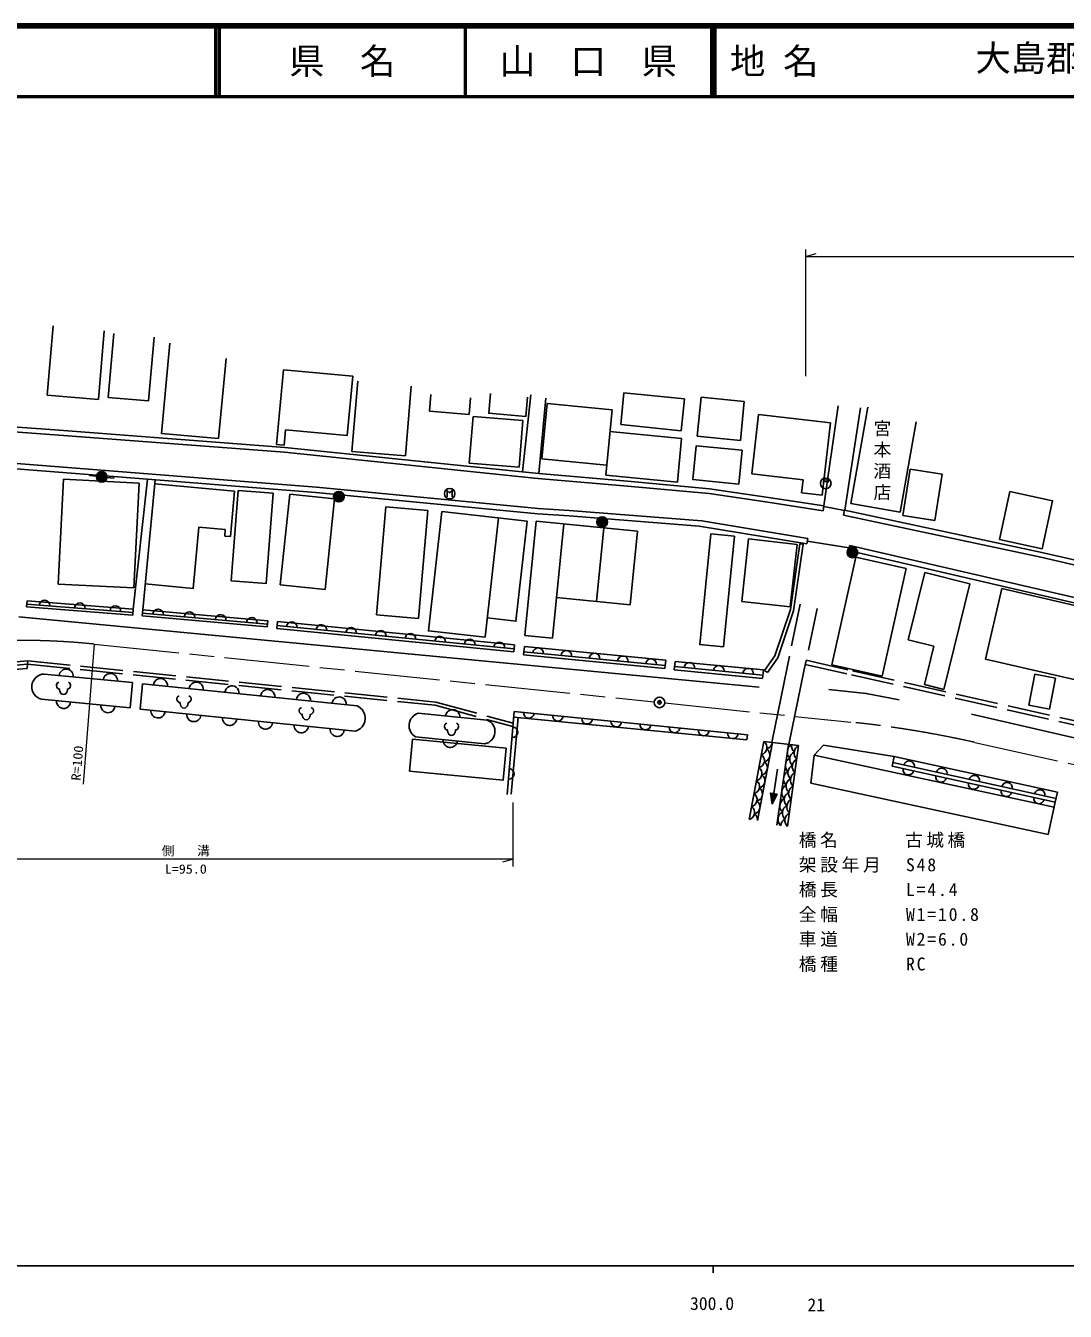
# Model space of a CAD drawing. Units: millimetres, scale not verified. Extents: x 40000 to 680000, y 20000 to 380000.
# Drawn here: x 270951 to 417714, y 198564 to 380000 of the extents above; entities that cross this region are included whole.
import ezdxf
from ezdxf.enums import TextEntityAlignment as Align

# ---------------------------------------------------------------- set-up
doc = ezdxf.new("R2010")
doc.units = ezdxf.units.MM
doc.header["$LTSCALE"] = 1000
doc.header["$PDMODE"] = 32
doc.header["$PDSIZE"] = 500
doc.linetypes.add('CHAIN', pattern=[18.5, 12, -1.5, 3.5, -1.5])
doc.linetypes.add('DASHED', pattern=[7.5, 6, -1.5])
for name, color, linetype, lineweight in [('M-BGD', 7, 'Continuous', 25), ('M-BGD-EXST', 7, 'Continuous', 25), ('M-BMK', 2, 'CHAIN', 13), ('M-BMK-SRVR', 3, 'Continuous', 25), ('M-STR-HTXT', 7, 'Continuous', 13), ('M-STR-STR1', 1, 'Continuous', 25), ('M-TTL', 2, 'Continuous', 140), ('M-TTL-BAND', 7, 'Continuous', 25), ('M-TTL-LINE', 7, 'Continuous', 50)]:
    doc.layers.add(name, color=color, linetype=linetype, lineweight=lineweight)
doc.layers.add('M-BMK-HTXT', color=7, linetype='Continuous')
doc.layers.add('M-TTL-TXT', color=7, linetype='Continuous')
doc.styles.add('@ＭＳ ゴシック', font='')
doc.styles.add('ＭＳ ゴシック', font='')
doc.styles.get('@ＭＳ ゴシック').set_extended_font_data('@MS Gothic')
doc.styles.get('ＭＳ ゴシック').set_extended_font_data('MS Gothic')

msp = doc.modelspace()

# ---------------------------------------------------------------- linework, layer by layer
at = {"layer": 'M-BGD'}
for p, q in [((274805, 337623), (274001, 327857)), ((281234, 327262), (282031, 336950)), ((283412, 336573), (282611, 327552)), ((291306, 335184), (290107, 322465)), ((298172, 321720), (299236, 333011)), ((306359, 320894), (307353, 331449)), ((307353, 331449), (317112, 330529)), ((316324, 322165), (317112, 330529)), ((317821, 329818), (317011, 319930)), ((325359, 329108), (324557, 319312)), ((281234, 327262), (274001, 327857)), ((327966, 325584), (328156, 327940)), ((333551, 325135), (333741, 327503)), ((341097, 317016), (342257, 327918)), ((343404, 316781), (344364, 327412)), ((343822, 318859), (344583, 326659)), ((344583, 326659), (353728, 325767)), ((354953, 323709), (355412, 328203)), ((363966, 327328), (355412, 328203)), ((363966, 327328), (363507, 322835)), ((366298, 327577), (365759, 322050)), ((366298, 327577), (372390, 326983)), ((372390, 326983), (371851, 321456)), ((333551, 325135), (327966, 325584)), ((334110, 324838), (333579, 318271)), ((334110, 324838), (341151, 324269)), ((352829, 316554), (353728, 325767)), ((373452, 316749), (374425, 325145)), ((374425, 325145), (384579, 323969)), ((383625, 312221), (385638, 326337)), ((386567, 311606), (388784, 326063)), ((389824, 326145), (387441, 312580)), ((307627, 322985), (307420, 320794)), ((307627, 322985), (316324, 322165)), ((341151, 324269), (340620, 317702)), ((363507, 322835), (354953, 323709)), ((384579, 323969), (383393, 313735)), ((394400, 311358), (396638, 324101)), ((290107, 322465), (298172, 321720)), ((353433, 322743), (363551, 321756)), ((365759, 322050), (371851, 321456)), ((306359, 320894), (307420, 320794)), ((317011, 319930), (324557, 319312)), ((365153, 315947), (365619, 320714)), ((365619, 320714), (372088, 320083)), ((372088, 320083), (371623, 315315)), ((333579, 318271), (340620, 317702)), ((352967, 317967), (343822, 318859)), ((276297, 315989), (275544, 301202)), ((276297, 315989), (286971, 315445)), ((280932, 316404), (279937, 316497)), ((282424, 316249), (283418, 316136)), ((286135, 297655), (288136, 315999)), ((287478, 297574), (289230, 315912)), ((371623, 315315), (365153, 315947)), ((373452, 316749), (380707, 315909)), ((380707, 315909), (380494, 314071)), ((395822, 317432), (394778, 310870)), ((395822, 317432), (400346, 316713)), ((399302, 310150), (400346, 316713)), ((286971, 315445), (286218, 300658)), ((300445, 314322), (289177, 315352)), ((299859, 307906), (300445, 314322)), ((300941, 314419), (299959, 301669)), ((300941, 314419), (305898, 314037)), ((308223, 313886), (306883, 301080)), ((308223, 313886), (314565, 313222)), ((380494, 314071), (383393, 313735)), ((409895, 314255), (408430, 307499)), ((313224, 300416), (314565, 313222)), ((321812, 312099), (320470, 296837)), ((327734, 311578), (321812, 312099)), ((383625, 312221), (383518, 311529)), ((386561, 311583), (383610, 312122)), ((394400, 311358), (387441, 312580)), ((326391, 296316), (327734, 311578)), ((329687, 311429), (341725, 310087)), ((337707, 310535), (335829, 293683)), ((386566, 311606), (386419, 310921)), ((414391, 305661), (386566, 311606)), ((394778, 310870), (399302, 310150)), ((299125, 308911), (295397, 309252)), ((299040, 307980), (299125, 308911)), ((343009, 310092), (341392, 293940)), ((357320, 308659), (343009, 310092)), ((346930, 309700), (345312, 293548)), ((352582, 309134), (351542, 298748)), ((356280, 298273), (357320, 308659)), ((299859, 307906), (299040, 307980)), ((367671, 308275), (371027, 307939)), ((369464, 292327), (371027, 307939)), ((372037, 298748), (373013, 307561)), ((373013, 307561), (379846, 306804)), ((380260, 306880), (380714, 306813)), ((381356, 307641), (381235, 306876)), ((381295, 307254), (387202, 306300)), ((387289, 306663), (387124, 305932)), ((427242, 297389), (387289, 306663)), ((414459, 306192), (408430, 307499)), ((388151, 304985), (384736, 289822)), ((395262, 303384), (388151, 304985)), ((414391, 305661), (438850, 299978)), ((286218, 300658), (275544, 301202)), ((395549, 293307), (397897, 302816)), ((404247, 301248), (397897, 302816)), ((404247, 301248), (400564, 286330)), ((306883, 301080), (313224, 300416)), ((421265, 297660), (408750, 300569)), ((271146, 298847), (271073, 297978)), ((271073, 297978), (286070, 296786)), ((271106, 298376), (286100, 297184)), ((271146, 298847), (286135, 297655)), ((286070, 296786), (286139, 297655)), ((287403, 296725), (287478, 297574)), ((287478, 297574), (305134, 296010)), ((345890, 299314), (356280, 298273)), ((269961, 296561), (374507, 286653)), ((305058, 295161), (287403, 296725)), ((287436, 297106), (305092, 295542)), ((305058, 295161), (305134, 296010)), ((306381, 294913), (306478, 295903)), ((306478, 295903), (339957, 292614)), ((326391, 296316), (320470, 296837)), ((339860, 291624), (306381, 294913)), ((306422, 295329), (339901, 292040)), ((345312, 293548), (341392, 293940)), ((339860, 291624), (339957, 292614)), ((341244, 291189), (341360, 292388)), ((341360, 292388), (361307, 290469)), ((399170, 292413), (395549, 293307)), ((399170, 292413), (397835, 287004)), ((256926, 289118), (271247, 290355)), ((271247, 290355), (271188, 289891)), ((341244, 291189), (361192, 289270)), ((341287, 291636), (361235, 289717)), ((361307, 290469), (361192, 289270)), ((257131, 288257), (271180, 289280)), ((257220, 288684), (271188, 289891)), ((271188, 289891), (271180, 289280)), ((286030, 287289), (273548, 288501)), ((362516, 289094), (362633, 290290)), ((362516, 289094), (374978, 287880)), ((362562, 289565), (375023, 288351)), ((375094, 289076), (362633, 290290)), ((375094, 289076), (374978, 287880)), ((375271, 289003), (375682, 288718)), ((286030, 287289), (285685, 283733)), ((287100, 283558), (287453, 287134)), ((317726, 284006), (287453, 287134)), ((400564, 286330), (397835, 287004)), ((412557, 284108), (413392, 288482)), ((413392, 288482), (416315, 287924)), ((416315, 287924), (415479, 283550)), ((285685, 283733), (273161, 284949)), ((317458, 280421), (287100, 283558)), ((339914, 283233), (338902, 271491)), ((372842, 279921), (339914, 283233)), ((412557, 284108), (415479, 283550)), ((326350, 282962), (336112, 281989)), ((339499, 271538), (340454, 282362)), ((372772, 279199), (339844, 282422)), ((404490, 282814), (421851, 278850)), ((335780, 278660), (325992, 279635)), ((372842, 279921), (372772, 279199)), ((325559, 279287), (325129, 274774)), ((338777, 278029), (325559, 279287)), ((373071, 267951), (375163, 278968)), ((376367, 278827), (374245, 267837)), ((377001, 267154), (378615, 278562)), ((380062, 278392), (378502, 266998)), ((381804, 273101), (382252, 277049)), ((416146, 269699), (382252, 277049)), ((393251, 275506), (393550, 276867)), ((393359, 275999), (416414, 270927)), ((393550, 276867), (416611, 271824)), ((377091, 275082), (376318, 270142)), ((393251, 275506), (416306, 270434)), ((381804, 273101), (415306, 265836)), ((415306, 265836), (416306, 270434)), ((416611, 271824), (416306, 270434))]:
    msp.add_line(p, q, dxfattribs=at)
at = {"layer": 'M-BGD', "linetype": 'DASHED'}
for p, q in [((380266, 298356), (378454, 289418)), ((382672, 297754), (380871, 289129)), ((271247, 290355), (328830, 284554)), ((381144, 290435), (387678, 288963)), ((271188, 289891), (328773, 284089)), ((381012, 289849), (387546, 288377)), ((387546, 288377), (435723, 277525)), ((328773, 284089), (339729, 281088)), ((328830, 284554), (339770, 281557))]:
    msp.add_line(p, q, dxfattribs=at)
at = {"layer": 'M-BGD'}
for points in [[(282611, 327552), (288264, 327050), (289064, 336062)], [(336561, 328086), (336328, 325309), (341577, 324868), (341803, 327565)], [(248245, 324560), (253366, 324536), (275077, 322955), (307533, 320493)], [(248247, 323860), (253339, 323836), (275024, 322257), (307493, 319794)], [(363551, 321756), (362947, 315567), (352829, 316554)], [(248252, 320075), (267259, 318398), (289990, 316605), (301245, 315708), (312003, 314856)], [(307493, 319794), (340966, 316326), (343263, 316090), (355886, 315006), (367422, 313958), (375742, 312737), (383521, 311529)], [(307533, 320493), (341041, 317022), (343407, 316781), (355932, 315704), (367482, 314655), (375834, 313431), (383625, 312221)], [(248194, 319326), (267175, 317651), (289923, 315858), (301129, 314964), (311915, 314109)], [(299959, 301669), (304915, 301287), (305898, 314037)], [(311915, 314109), (343256, 311124), (347674, 310809), (366016, 309377), (381235, 306876)], [(312003, 314854), (343308, 311872), (347682, 311560), (366390, 310101), (381356, 307641)], [(414459, 306192), (415923, 312949), (409895, 314255)], [(329687, 311429), (327809, 294577), (335829, 293683)], [(386413, 310923), (414244, 304977), (438710, 299291), (450562, 296535), (468381, 292082), (479398, 289282), (487480, 287293), (502934, 283410), (519135, 279458), (530275, 277038)], [(295397, 309252), (294606, 300594), (287826, 301214)], [(341725, 310087), (340151, 295962), (336133, 296410)], [(367671, 308275), (366108, 292663), (369464, 292327)], [(379846, 306804), (378870, 297991), (372037, 298748)], [(380260, 306880), (378907, 297632), (376709, 291073), (375271, 289003)], [(380714, 306813), (379337, 297405), (377120, 290789), (375682, 288718)], [(387124, 305932), (427073, 296659), (445931, 292285), (482346, 283359), (516637, 275018), (528031, 272478)], [(384736, 289822), (391847, 288220), (395262, 303384)], [(418952, 287708), (406437, 290617), (408750, 300569)], [(384328, 286329), (389625, 285760), (394280, 284868)], [(325129, 274774), (338348, 273516), (338777, 278029)], [(382252, 277049), (383555, 278446), (393550, 276867)]]:
    msp.add_lwpolyline(points, dxfattribs=at)
at = {"layer": 'M-BGD', "linetype": 'DASHED'}
msp.add_lwpolyline([(387678, 288963), (435854, 278111), (470755, 270424), (496473, 264435), (515003, 260674)], dxfattribs=at)
at = {"layer": 'M-BGD'}
for points in [[(376318, 270142), (377024, 271549), (376075, 271698)], [(376345, 270320), (376926, 271504), (376155, 271625)], [(376373, 270497), (376827, 271459), (376235, 271551)], [(376401, 270675), (376729, 271413), (376314, 271478)], [(376429, 270853), (376631, 271368), (376394, 271405)], [(376466, 271090), (376533, 271323), (376473, 271332)]]:
    msp.add_lwpolyline(points, close=True, dxfattribs=at)
for radius in [750, 660, 570, 480, 390, 300, 210, 120, 30]:
    msp.add_circle((281679, 316334), radius, dxfattribs=at)
for centre, radius, start, end in [((273605, 298177), 750, 355.45396, 175.45396), ((278603, 297780), 750, 355.45396, 175.45396), ((283601, 297382), 750, 355.45396, 175.45396), ((289643, 296910), 750, 354.93778, 174.93778), ((294057, 296519), 750, 354.93778, 174.93778), ((298471, 296128), 750, 354.93778, 174.93778), ((302885, 295737), 750, 354.93778, 174.93778), ((308514, 295124), 750, 354.38903, 174.38903), ((312699, 294712), 750, 354.38903, 174.38903), ((316884, 294301), 750, 354.38903, 174.38903), ((321069, 293890), 750, 354.38903, 174.38903), ((325254, 293479), 750, 354.38903, 174.38903), ((329439, 293068), 750, 354.38903, 174.38903), ((333624, 292657), 750, 354.38903, 174.38903), ((337808, 292246), 750, 354.38903, 174.38903), ((343282, 291444), 750, 354.50472, 174.50472), ((347271, 291060), 750, 354.50472, 174.50472), ((351261, 290676), 750, 354.50472, 174.50472), ((355250, 290293), 750, 354.50472, 174.50472), ((359240, 289909), 750, 354.50472, 174.50472), ((273615, 286697), 1806, 92.13031, 255.41414), ((276669, 288198), 1000, 354.45084, 174.45084), ((282910, 287592), 1000, 354.45084, 174.45084), ((364639, 289363), 750, 354.4346, 174.4346), ((368793, 288958), 750, 354.4346, 174.4346), ((372947, 288553), 750, 354.4346, 174.4346), ((289975, 286873), 1000, 354.10119, 174.10119), ((295021, 286352), 1000, 354.10119, 174.10119), ((300067, 285831), 1000, 354.10119, 174.10119), ((305112, 285309), 1000, 354.10119, 174.10119), ((310158, 284788), 1000, 354.10119, 174.10119), ((315203, 284267), 1000, 354.10119, 174.10119), ((276292, 284645), 1000, 174.45084, 354.45084), ((282554, 284037), 1000, 174.45084, 354.45084), ((289630, 283297), 1000, 174.10119, 354.10119), ((316977, 282260), 1900, 284.66772, 66.78341), ((331231, 282476), 1000, 354.3096, 174.3096), ((341972, 283026), 750, 174.25514, 354.25514), ((294690, 282774), 1000, 174.10119, 354.10119), ((299749, 282251), 1000, 174.10119, 354.10119), ((304809, 281728), 1000, 174.10119, 354.10119), ((309869, 281206), 1000, 174.10119, 354.10119), ((326899, 281220), 1826, 107.50381, 240.22044), ((335457, 280373), 1744, 280.67476, 67.94443), ((346088, 282612), 750, 174.25514, 354.25514), ((350204, 282198), 750, 174.25514, 354.25514), ((354320, 281784), 750, 174.25514, 354.25514), ((358436, 281370), 750, 174.25514, 354.25514), ((314928, 280683), 1000, 174.10119, 354.10119), ((339661, 280298), 750, 265.07062, 85.07062), ((362552, 280956), 750, 174.25514, 354.25514), ((366668, 280542), 750, 174.25514, 354.25514), ((370784, 280128), 750, 174.25514, 354.25514), ((330886, 279147), 1000, 174.3096, 354.3096), ((374562, 278131), 1031, 284.18958, 54.30089), ((374973, 277102), 1031, 284.18958, 54.30089), ((375322, 278938), 1031, 284.18958, 355.23787), ((379629, 277484), 1177, 119.24625, 161.01129), ((380248, 278367), 1177, 173.11795, 226.74892), ((380608, 277350), 1177, 117.66061, 226.74892), ((374213, 276295), 1031, 284.18958, 54.30089), ((374624, 275266), 1031, 284.18958, 54.30089), ((379369, 275585), 1177, 117.66061, 163.48227), ((379629, 277484), 1177, 182.88702, 226.74892), ((379989, 276468), 1177, 117.66061, 226.74892), ((380348, 275451), 1177, 117.66061, 226.74892), ((395665, 275492), 750, 347.59387, 167.59387), ((339155, 274426), 750, 265.07062, 85.07062), ((373864, 274459), 1031, 284.18958, 54.30089), ((374275, 273430), 1031, 284.18958, 54.30089), ((379109, 273686), 1177, 117.66061, 167.06494), ((379369, 275585), 1177, 180.41605, 226.74892), ((379729, 274568), 1177, 117.66061, 226.74892), ((380088, 273552), 1177, 117.66061, 226.74892), ((395556, 274998), 750, 167.59387, 347.59387), ((400167, 273984), 750, 167.59387, 347.59387), ((400276, 274477), 750, 347.59387, 167.59387), ((404887, 273463), 750, 347.59387, 167.59387), ((373516, 272623), 1031, 284.18958, 54.30089), ((373927, 271593), 1031, 355.04321, 54.30089), ((378849, 271787), 1177, 117.66061, 226.74892), ((379109, 273686), 1177, 176.8334, 226.74892), ((379469, 272669), 1177, 117.66061, 226.74892), ((379828, 271653), 1177, 117.66061, 226.74892), ((404778, 272970), 750, 167.59387, 347.59387), ((409498, 272449), 750, 347.59387, 167.59387), ((414109, 271434), 750, 347.59387, 167.59387), ((373167, 270787), 1031, 284.18958, 54.30089), ((373578, 269757), 1031, 357.51988, 54.30089), ((373927, 271593), 1031, 284.18958, 343.10458), ((378589, 269888), 1177, 117.66061, 226.74892), ((379209, 270770), 1177, 117.66061, 226.74892), ((379568, 269754), 1177, 117.66061, 226.74892), ((409389, 271955), 750, 167.59387, 347.59387), ((414000, 270941), 750, 167.59387, 347.59387), ((372818, 268950), 1031, 284.18958, 54.30089), ((373229, 267921), 1031, 359.42288, 54.30089), ((373578, 269757), 1031, 284.18958, 340.6279), ((378329, 267989), 1177, 117.66061, 226.74892), ((378949, 268871), 1177, 117.66061, 226.74892), ((379308, 267854), 1177, 117.66061, 226.74892), ((378689, 266972), 1177, 117.66061, 173.74237)]:
    msp.add_arc(centre, radius, start, end, dxfattribs=at)
at = {"layer": 'M-BGD-EXST'}
msp.add_lwpolyline([(383609, 315919), (384266, 315854), (384242, 315616), (383586, 315680)], close=True, dxfattribs=at)
for points in [[(330441, 313508), (330441, 314408), (330801, 314078), (331161, 314408), (331161, 313508)], [(275611, 287337), (275451, 287257), (275331, 287137), (275291, 286977), (275291, 286817), (275331, 286657), (275451, 286497), (275571, 286417), (275731, 286377), (275731, 286257), (275771, 286057), (275851, 285897), (275931, 285777), (276091, 285657), (276291, 285617), (276491, 285657), (276651, 285777), (276731, 285897), (276811, 286057), (276851, 286257), (276851, 286377), (277011, 286417), (277131, 286497), (277251, 286657), (277291, 286817), (277291, 286977), (277251, 287137), (277131, 287257), (276971, 287337)], [(292625, 285423), (292465, 285343), (292345, 285223), (292305, 285063), (292305, 284903), (292345, 284743), (292465, 284583), (292585, 284503), (292745, 284463), (292745, 284343), (292785, 284143), (292865, 283983), (292945, 283863), (293105, 283743), (293305, 283703), (293505, 283743), (293665, 283863), (293745, 283983), (293825, 284143), (293865, 284343), (293865, 284463), (294025, 284503), (294145, 284583), (294265, 284743), (294305, 284903), (294305, 285063), (294265, 285223), (294145, 285343), (293985, 285423)], [(309882, 283769), (309722, 283689), (309602, 283569), (309562, 283409), (309562, 283249), (309602, 283089), (309722, 282929), (309842, 282849), (310002, 282809), (310002, 282689), (310042, 282489), (310122, 282329), (310202, 282209), (310362, 282089), (310562, 282049), (310762, 282089), (310922, 282209), (311002, 282329), (311082, 282489), (311122, 282689), (311122, 282809), (311282, 282849), (311402, 282929), (311522, 283089), (311562, 283249), (311562, 283409), (311522, 283569), (311402, 283689), (311242, 283769)], [(330385, 281567), (330225, 281487), (330105, 281367), (330065, 281207), (330065, 281047), (330105, 280887), (330225, 280727), (330345, 280647), (330505, 280607), (330505, 280487), (330545, 280287), (330625, 280127), (330705, 280007), (330865, 279887), (331065, 279847), (331265, 279887), (331425, 280007), (331505, 280127), (331585, 280287), (331625, 280487), (331625, 280607), (331785, 280647), (331905, 280727), (332025, 280887), (332065, 281047), (332065, 281207), (332025, 281367), (331905, 281487), (331745, 281567)]]:
    msp.add_lwpolyline(points, dxfattribs=at)
for centre, radius in [((383891, 315409), 750), ((315156, 313535), 750), ((315156, 313535), 660), ((315156, 313535), 570), ((315156, 313535), 480), ((315156, 313535), 390), ((330801, 313958), 750), ((315156, 313535), 300), ((315156, 313535), 210), ((315156, 313535), 120), ((315156, 313535), 30), ((352332, 309956), 750), ((352332, 309956), 660), ((352332, 309956), 570), ((352332, 309956), 480), ((352332, 309956), 390), ((352332, 309956), 300), ((352332, 309956), 210), ((352332, 309956), 120), ((352332, 309956), 30), ((387656, 305666), 750), ((387656, 305666), 660), ((387656, 305666), 570), ((387656, 305666), 480), ((387656, 305666), 390), ((387656, 305666), 300), ((387656, 305666), 210), ((387656, 305666), 120), ((387656, 305666), 30)]:
    msp.add_circle(centre, radius, dxfattribs=at)
at = {"layer": 'M-BMK'}
for p, q in [((280636, 292718), (359684, 284571)), ((361176, 284417), (387414, 281713)), ((404921, 278854), (458110, 267052))]:
    msp.add_line(p, q, dxfattribs=at)
for centre, radius, start, end in [((270383, 193245), 100000, 84.11553, 94.83382), ((372036, 132503), 150000, 77.3359, 84.11553)]:
    msp.add_arc(centre, radius, start, end, dxfattribs=at)
at = {"layer": 'M-BMK-SRVR'}
msp.add_circle((360430, 284494), 750, dxfattribs=at)
msp.add_point((360430, 284494), dxfattribs=at)
at = {"layer": 'M-STR-HTXT'}
for p, q in [((381021, 348434), (381021, 330526)), ((381021, 347434), (382521, 347854)), ((381021, 347434), (541167, 347434)), ((280636, 292718), (279073, 272978)), ((339748, 261353), (339748, 270353)), ((339748, 262353), (247331, 262353)), ((339748, 262353), (338248, 261933))]:
    msp.add_line(p, q, dxfattribs=at)
at = {"layer": 'M-STR-STR1'}
for p, q in [((376307, 278834), (378454, 289418)), ((378664, 278557), (380871, 289129)), ((375163, 278968), (380062, 278392))]:
    msp.add_line(p, q, dxfattribs=at)
at = {"layer": 'M-TTL'}
msp.add_line((680000, 380000), (40000, 380000), dxfattribs=at)
at = {"layer": 'M-TTL-BAND'}
for p, q in [((40000, 205000), (579000, 205000)), ((368000, 205000), (368000, 204000))]:
    msp.add_line(p, q, dxfattribs=at)
at = {"layer": 'M-TTL-LINE'}
for p, q in [((297750, 380000), (297750, 370000)), ((298250, 380000), (298250, 370000)), ((333000, 380000), (333000, 370000)), ((367750, 380000), (367750, 370000)), ((368250, 380000), (368250, 370000)), ((40000, 370000), (680000, 370000))]:
    msp.add_line(p, q, dxfattribs=at)

# ---------------------------------------------------------------- texts
at = {"layer": 'M-BMK-HTXT', "insert": (390716, 324444), "char_height": 1833, "attachment_point": 7, "rotation": 270, "style": '@ＭＳ ゴシック'}
msp.add_mtext('\\T1.2;宮本酒店', dxfattribs=at)
at = {"layer": 'M-STR-HTXT', "style": 'ＭＳ ゴシック', "width": 1.1}
msp.add_text('R=100', height=1320, rotation=85.1, dxfattribs=at).set_placement((279066, 273383), align=Align.BOTTOM_LEFT)
msp.add_text('L=95.0', height=1320, dxfattribs=at).set_placement((290590, 259927), align=Align.BOTTOM_LEFT)
at = {"layer": 'M-STR-HTXT', "attachment_point": 7, "style": 'ＭＳ ゴシック'}
for s, insert, char_height in [('\\T1.2;橋名\u3000\u3000\u3000古城橋', (380090, 263961), 1833), ('\\T2.78;側溝', (290140, 262750), 1320), ('\\T1.21;架設年月\u3000S48', (380090, 260461), 1833), ('\\T1.21;橋長\u3000\u3000\u3000L=4.4', (380090, 256961), 1833), ('\\T1.21;全幅\u3000\u3000\u3000W1=10.8', (380090, 253461), 1833), ('\\T1.21;車道\u3000\u3000\u3000W2=6.0', (380090, 249961), 1833), ('\\T1.21;橋種\u3000\u3000\u3000RC', (380090, 246461), 1833)]:
    msp.add_mtext(s, dxfattribs=dict(at, insert=insert, char_height=char_height))
at = {"layer": 'M-TTL-BAND', "style": 'ＭＳ ゴシック'}
for s, p in [('300.0', (367844, 198195)), ('21', (382550, 198014))]:
    msp.add_text(s, height=1833, dxfattribs=at).set_placement(p, align=Align.BOTTOM_CENTER)
at = {"layer": 'M-TTL-TXT', "style": 'ＭＳ ゴシック'}
msp.add_text('大島郡周防大島町大字東安下庄', height=3666, dxfattribs=at).set_placement((405024, 372500), align=Align.BOTTOM_LEFT)
for s, p in [('県\u3000名', (315625, 375000)), ('山\u3000口\u3000県', (350375, 375000))]:
    msp.add_text(s, height=3666, dxfattribs=at).set_placement(p, align=Align.MIDDLE_CENTER)
msp.add_text('地 名', height=3666, dxfattribs=at).set_placement((370380, 375000), align=Align.MIDDLE_LEFT)

doc.saveas('drawing.dxf')
